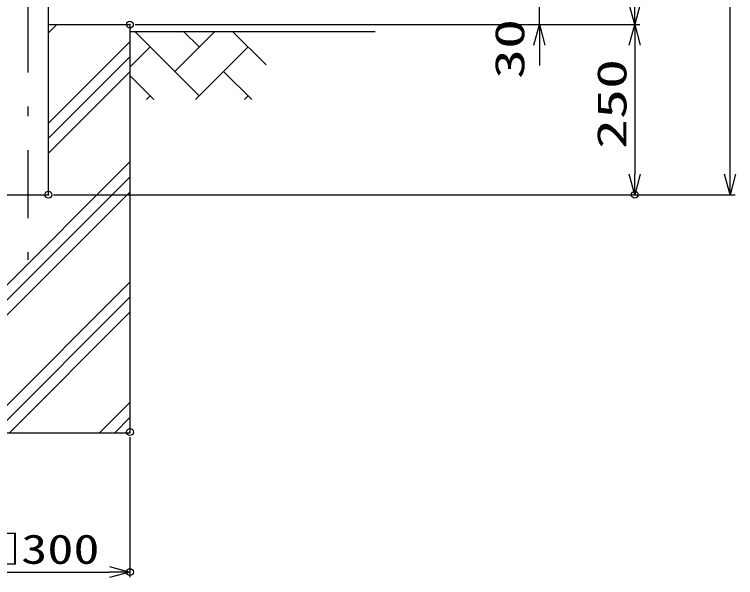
# Model space of a CAD drawing. Units: millimetres, scale not verified. Extents: x -4455 to 4455, y -3150 to 3150.
# Drawn here: x -1751 to -692, y -1757 to -929 of the extents above; entities that cross this region are included whole.
import ezdxf
from ezdxf.enums import TextEntityAlignment as Align

# ---------------------------------------------------------------- set-up
doc = ezdxf.new("R2010")
doc.units = ezdxf.units.MM
doc.header["$LTSCALE"] = 20
doc.header["$PDMODE"] = 32
doc.header["$PDSIZE"] = 10
doc.linetypes.add('USER1', pattern=[10.7, 5, -2.5, 0.7, -2.5])
doc.linetypes.add('USER2', pattern=[0.375, 0.25, -0.125])
for name, color, linetype, lineweight in [('0-0_外形線', 7, 'Continuous', 25), ('0-1_寸法線', 4, 'Continuous', 25), ('0-2_0', 3, 'USER2', 25), ('0-5_軸線', 2, 'USER1', 25), ('0-9_ハッチング', 4, 'Continuous', 25)]:
    doc.layers.add(name, color=color, linetype=linetype, lineweight=lineweight)
doc.layers.add('0-3_DEFPOINTS', color=7, linetype='Continuous')
doc.styles.add('ＭＳ ゴシック', font='')
doc.styles.get('ＭＳ ゴシック').set_extended_font_data('MS Gothic')

# ---------------------------------------------------------------- blocks, each defined once
blk = doc.blocks.new('_Open30')
at = {"layer": '0-2_0', "color": 4, "linetype": 'Continuous'}
blk.add_line((0, 0), (-20, 0), dxfattribs=at)
blk.add_lwpolyline([(-20, 5.36), (0, 0), (-20, -5.36)], dxfattribs=at)

msp = doc.modelspace()

# ---------------------------------------------------------------- linework, layer by layer
at = {"layer": '0-0_外形線'}
for p, q in [((-1700.71, -1194.02), (-1700.71, -906.37)), ((-1700.71, -944.02), (-1580.96, -944.02)), ((-1580.96, -944.02), (-1580.96, -1544.02)), ((-1580.96, -954.02), (-1220.96, -954.02)), ((-1761.21, -1194.02), (-1700.71, -1194.02)), ((-1880.96, -1544.02), (-1580.96, -1544.02))]:
    msp.add_line(p, q, dxfattribs=at)
at = {"layer": '0-1_寸法線'}
for p, q in [((-699.75, -1164.02), (-699.75, 528.98)), ((-979.75, -944.02), (-979.75, -914.02)), ((-1573.51, -944.02), (-972.25, -944.02)), ((-1573.51, -944.02), (-832.25, -944.02)), ((-1573.51, -944.02), (-832.25, -944.02)), ((-979.75, -974.02), (-979.75, -1004.02)), ((-839.75, -974.02), (-839.75, -1164.02)), ((-1693.21, -1194.02), (-692.25, -1194.02)), ((-1693.21, -1194.02), (-832.25, -1194.02)), ((-1580.96, -1550.44), (-1580.96, -1756.35)), ((-1850.96, -1748.85), (-1610.96, -1748.85))]:
    msp.add_line(p, q, dxfattribs=at)
at = {"layer": '0-3_DEFPOINTS'}
for p in [(-1581.01, -944.02), (-1581.01, -944.02), (-1700.71, -1194.02), (-839.75, -1194.02), (-1580.96, -1542.94), (-1580.96, -1748.85)]:
    msp.add_point(p, dxfattribs=at)
at = {"layer": '0-5_軸線'}
msp.add_line((-1730.96, 583.54), (-1730.96, -1289.95), dxfattribs=at)
at = {"layer": '0-9_ハッチング'}
for p, q in [((-1700.71, -956.35), (-1688.38, -944.02)), ((-1479.35, -1048.68), (-1574.02, -954.02)), ((-1515.27, -1012.76), (-1456.52, -954.02)), ((-1479.35, -976.84), (-1502.17, -954.02)), ((-1380.96, -1003.38), (-1430.33, -954.02)), ((-1700.71, -1088.93), (-1580.96, -969.18)), ((-1580.96, -1006.62), (-1551.19, -976.84)), ((-1484.68, -1054.02), (-1407.51, -976.84)), ((-1700.71, -1111.03), (-1580.96, -991.28)), ((-1700.71, -1133.13), (-1580.96, -1013.38)), ((-1402.17, -1054.02), (-1443.43, -1012.76)), ((-1545.86, -1054.02), (-1580.96, -1018.91)), ((-1556.52, -1054.02), (-1551.19, -1048.68)), ((-1412.84, -1054.02), (-1407.51, -1048.68)), ((-1880.96, -1445.96), (-1580.96, -1145.96)), ((-1880.96, -1468.05), (-1580.96, -1168.05)), ((-1880.96, -1490.15), (-1580.96, -1190.15)), ((-1802.25, -1544.02), (-1580.96, -1322.73)), ((-1780.15, -1544.02), (-1580.96, -1344.83)), ((-1758.05, -1544.02), (-1580.96, -1366.93)), ((-1625.47, -1544.02), (-1580.96, -1499.51)), ((-1603.37, -1544.02), (-1580.96, -1521.61)), ((-1581.28, -1544.02), (-1580.96, -1543.71))]:
    msp.add_line(p, q, dxfattribs=at)

# ---------------------------------------------------------------- block references
at = {"layer": '0-1_寸法線', "xscale": 1.5, "yscale": 1.5}
for p, rotation in [((-839.75, -944.02), 270), ((-979.75, -944.02), 90), ((-839.75, -944.02), 90), ((-839.75, -1194.02), 270), ((-699.75, -1194.02), 270)]:
    msp.add_blockref('_Open30', p, dxfattribs=dict(at, rotation=rotation))
msp.add_blockref('_Open30', (-1580.96, -1748.85), dxfattribs=at)

# ---------------------------------------------------------------- texts
at = {"layer": '0-1_寸法線', "color": 2, "style": 'ＭＳ ゴシック', "width": 1.5}
for s, p in [('30', (-988.92, -1023.89)), ('250', (-838.92, -1126.87))]:
    msp.add_text(s, height=43.26, rotation=90, dxfattribs=at).set_placement(p, align=Align.BOTTOM_LEFT)
at = {"layer": '0-1_寸法線', "color": 2, "style": 'ＭＳ ゴシック', "width": 1.3}
msp.add_text('□300', height=43.3, dxfattribs=at).set_placement((-1817.32, -1749.68), align=Align.BOTTOM_LEFT)

doc.saveas('drawing.dxf')
